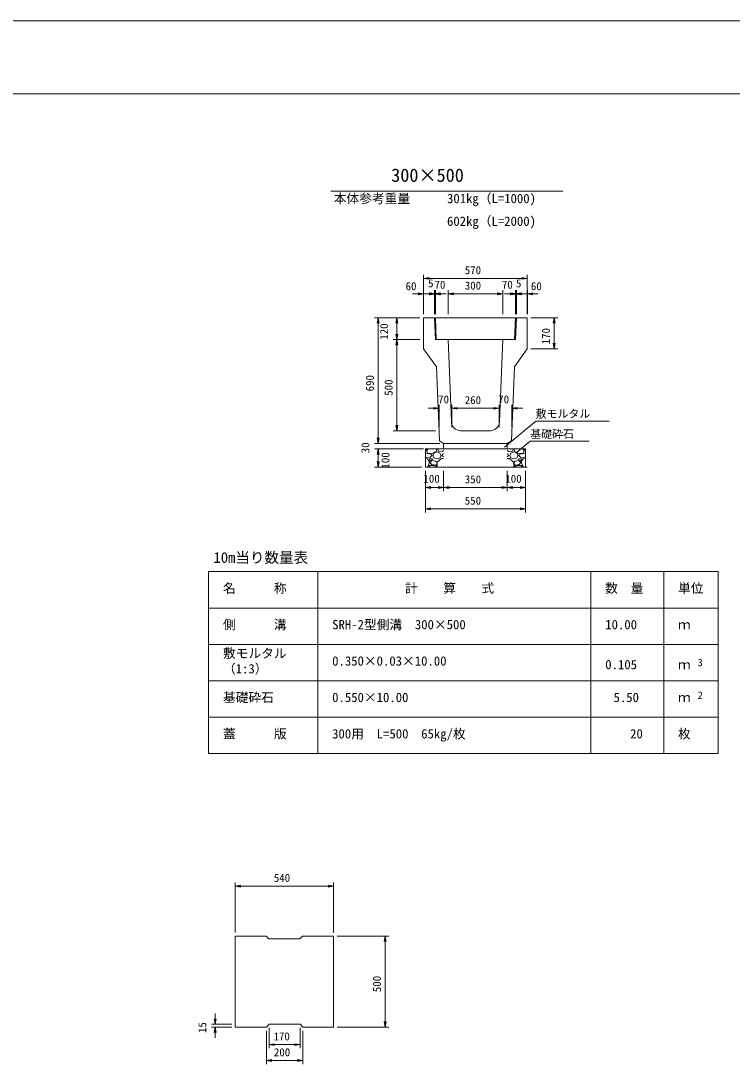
# Model space of a CAD drawing. Units: millimetres, scale not verified. Extents: x 0 to 84100, y 0 to 59400.
# Drawn here: x 46112 to 65651, y 30746 to 59400 of the extents above; entities that cross this region are included whole.
import ezdxf
from ezdxf.enums import TextEntityAlignment as Align

# ---------------------------------------------------------------- set-up
doc = ezdxf.new("R2010")
doc.units = ezdxf.units.MM
doc.header["$LTSCALE"] = 100
for name, color, linetype, lineweight in [('D-MTR-FRAM（材料表図枠）', 2, 'Continuous', 18), ('D-STR-DIM（寸法）', 7, 'Continuous', 18), ('D-STR-HTXT（旗揚げ）', 7, 'Continuous', 18), ('D-STR-STRn（構造物）', 7, 'Continuous', 18), ('D-STR（構造物外形線）', 1, 'Continuous', 18), ('D-TTL(外枠）', 2, 'Continuous', 18), ('DEFPOINTS_2', 8, 'Continuous', 18)]:
    doc.layers.add(name, color=color, linetype=linetype, lineweight=lineweight)
for name, color, linetype in [('D-MTR-TXT(文字列）', 7, 'Continuous'), ('D-MTR（材料表タイトル）', 7, 'Continuous'), ('D-STR-TXT（文字）', 7, 'Continuous'), ('D-TTL-TXT（文字）', 7, 'Continuous')]:
    doc.layers.add(name, color=color, linetype=linetype)
doc.styles.add('ＭＳ ゴシック', font='')
doc.styles.get('ＭＳ ゴシック').set_extended_font_data('MS Gothic')

msp = doc.modelspace()

# ---------------------------------------------------------------- linework, layer by layer
at = {"layer": 'D-MTR-FRAM（材料表図枠）'}
for p, q in [((51271.4, 44273.7), (65271.4, 44273.7)), ((51271.4, 39273.7), (51271.4, 44273.7)), ((54271.4, 39273.7), (54271.4, 44273.7)), ((61771.4, 39273.7), (61771.4, 44273.7)), ((63771.4, 41073.7), (63771.4, 44273.7)), ((63771.4, 39273.7), (63771.4, 44273.7)), ((65271.4, 39273.7), (65271.4, 44273.7)), ((51271.4, 43273.7), (65271.4, 43273.7)), ((51271.4, 42273.7), (65271.4, 42273.7)), ((51271.4, 41273.7), (65271.4, 41273.7)), ((51271.4, 40273.7), (65271.4, 40273.7)), ((51271.4, 39273.7), (65271.4, 39273.7))]:
    msp.add_line(p, q, dxfattribs=at)
at = {"layer": 'D-STR-DIM（寸法）'}
for p, q in [((57174.4, 51344.7), (57174.4, 52427.5)), ((57174.4, 52327.5), (57324.4, 52352.5)), ((57324.4, 52302.5), (57174.4, 52327.5)), ((57174.4, 52327.5), (57324.4, 52327.5)), ((59874.4, 52327.5), (57324.4, 52327.5)), ((59874.4, 52352.5), (60024.4, 52327.5)), ((60024.4, 52327.5), (59874.4, 52302.5)), ((60024.4, 52327.5), (59874.4, 52327.5)), ((60024.4, 51344.7), (60024.4, 52427.5)), ((57024.4, 51903.9), (56874.4, 51903.9)), ((57024.4, 51928.9), (57174.4, 51903.9)), ((57174.4, 51903.9), (57024.4, 51878.9)), ((57174.4, 51903.9), (57024.4, 51903.9)), ((57174.4, 51344.7), (57174.4, 52003.9)), ((57324.4, 51903.9), (57174.4, 51903.9)), ((57349.4, 51903.9), (57199.4, 51903.9)), ((57324.4, 51928.9), (57474.4, 51903.9)), ((57474.4, 51903.9), (57324.4, 51878.9)), ((57474.4, 51903.9), (57324.4, 51903.9)), ((57349.4, 51928.9), (57499.4, 51903.9)), ((57499.4, 51903.9), (57349.4, 51878.9)), ((57499.4, 51903.9), (57349.4, 51903.9)), ((57474.4, 51344.7), (57474.4, 52003.9)), ((57474.4, 51344.7), (57474.4, 52003.9)), ((57474.4, 51903.9), (57624.4, 51928.9)), ((57624.4, 51878.9), (57474.4, 51903.9)), ((57474.4, 51903.9), (57624.4, 51903.9)), ((57499.4, 51344.7), (57499.4, 52003.9)), ((57499.4, 51344.7), (57499.4, 52003.9)), ((57499.4, 51903.9), (57649.4, 51928.9)), ((57649.4, 51878.9), (57499.4, 51903.9)), ((57499.4, 51903.9), (57649.4, 51903.9)), ((57624.4, 51903.9), (57774.4, 51903.9)), ((57649.4, 51903.9), (57799.4, 51903.9)), ((57849.4, 51344.7), (57849.4, 52003.9)), ((57849.4, 51344.7), (57849.4, 52003.9)), ((57849.4, 51903.9), (57999.4, 51928.9)), ((57849.4, 51903.9), (57999.4, 51928.9)), ((57999.4, 51878.9), (57849.4, 51903.9)), ((57849.4, 51903.9), (57999.4, 51903.9)), ((57999.4, 51878.9), (57849.4, 51903.9)), ((57849.4, 51903.9), (57999.4, 51903.9)), ((57999.4, 51903.9), (59200.9, 51903.9)), ((57999.4, 51903.9), (58149.4, 51903.9)), ((59200.9, 51903.9), (59050.9, 51903.9)), ((59200.9, 51928.9), (59350.9, 51903.9)), ((59200.9, 51928.9), (59350.9, 51903.9)), ((59350.9, 51903.9), (59200.9, 51878.9)), ((59350.9, 51903.9), (59200.9, 51903.9)), ((59350.9, 51903.9), (59200.9, 51878.9)), ((59350.9, 51903.9), (59200.9, 51903.9)), ((59350.9, 51344.7), (59350.9, 52003.9)), ((59350.9, 51344.7), (59350.9, 52003.9)), ((59550.9, 51903.9), (59400.9, 51903.9)), ((59575.9, 51903.9), (59425.9, 51903.9)), ((59550.9, 51928.9), (59700.9, 51903.9)), ((59700.9, 51903.9), (59550.9, 51878.9)), ((59700.9, 51903.9), (59550.9, 51903.9)), ((59575.9, 51928.9), (59725.9, 51903.9)), ((59725.9, 51903.9), (59575.9, 51878.9)), ((59725.9, 51903.9), (59575.9, 51903.9)), ((59700.9, 51344.7), (59700.9, 52003.9)), ((59700.9, 51344.7), (59700.9, 52003.9)), ((59700.9, 51903.9), (59850.9, 51928.9)), ((59850.9, 51878.9), (59700.9, 51903.9)), ((59700.9, 51903.9), (59850.9, 51903.9)), ((59725.9, 51344.7), (59725.9, 52003.9)), ((59725.9, 51344.7), (59725.9, 52003.9)), ((59725.9, 51903.9), (59875.9, 51928.9)), ((59875.9, 51878.9), (59725.9, 51903.9)), ((59725.9, 51903.9), (59875.9, 51903.9)), ((59850.9, 51903.9), (60000.9, 51903.9)), ((59875.9, 51903.9), (60025.9, 51903.9)), ((60025.9, 51344.7), (60025.9, 52003.9)), ((60025.9, 51903.9), (60175.9, 51928.9)), ((60175.9, 51878.9), (60025.9, 51903.9)), ((60025.9, 51903.9), (60175.9, 51903.9)), ((60175.9, 51903.9), (60325.9, 51903.9)), ((57074.4, 51244.7), (55826, 51244.7)), ((55901, 51094.7), (55926, 51244.7)), ((55926, 51244.7), (55951, 51094.7)), ((55926, 51244.7), (55926, 51094.7)), ((55926, 51094.7), (55926, 47944.7)), ((57074.4, 51244.7), (56339.6, 51244.7)), ((56414.6, 51094.7), (56439.6, 51244.7)), ((56439.6, 51244.7), (56464.6, 51094.7)), ((56439.6, 51244.7), (56439.6, 51094.7)), ((56439.6, 51094.7), (56439.6, 50794.7)), ((60124.4, 51244.7), (60861.7, 51244.7)), ((60736.7, 51094.7), (60761.7, 51244.7)), ((60761.7, 51244.7), (60786.7, 51094.7)), ((60761.7, 51244.7), (60761.7, 51094.7)), ((60761.7, 50544.7), (60761.7, 51094.7)), ((56439.6, 50644.7), (56414.6, 50794.7)), ((56464.6, 50794.7), (56439.6, 50644.7)), ((56439.6, 50644.7), (56439.6, 50794.7)), ((57074.4, 50644.7), (56339.6, 50644.7)), ((57074.4, 50644.7), (56339.6, 50644.7)), ((56414.6, 50494.7), (56439.6, 50644.7)), ((56439.6, 50644.7), (56464.6, 50494.7)), ((56439.6, 50644.7), (56439.6, 50494.7)), ((56439.6, 50494.7), (56439.6, 48294.7)), ((60761.7, 50394.7), (60736.7, 50544.7)), ((60786.7, 50544.7), (60761.7, 50394.7)), ((60761.7, 50394.7), (60761.7, 50544.7)), ((60124.4, 50394.7), (60861.7, 50394.7)), ((57449.4, 48758.8), (57299.4, 48758.8)), ((57449.4, 48783.8), (57599.4, 48758.8)), ((57599.4, 48758.8), (57449.4, 48733.8)), ((57599.4, 48758.8), (57449.4, 48758.8)), ((57599.4, 48244.7), (57599.4, 48858.8)), ((57949.4, 48244.7), (57949.4, 48858.8)), ((57949.4, 48244.7), (57949.4, 48858.8)), ((57949.4, 48758.8), (58099.4, 48783.8)), ((57949.4, 48758.8), (58099.4, 48783.8)), ((58099.4, 48733.8), (57949.4, 48758.8)), ((57949.4, 48758.8), (58099.4, 48758.8)), ((58099.4, 48733.8), (57949.4, 48758.8)), ((57949.4, 48758.8), (58099.4, 48758.8)), ((58099.4, 48758.8), (59099.4, 48758.8)), ((58099.4, 48758.8), (58249.4, 48758.8)), ((59099.4, 48758.8), (58949.4, 48758.8)), ((59099.4, 48783.8), (59249.4, 48758.8)), ((59099.4, 48783.8), (59249.4, 48758.8)), ((59249.4, 48758.8), (59099.4, 48733.8)), ((59249.4, 48758.8), (59099.4, 48758.8)), ((59249.4, 48758.8), (59099.4, 48733.8)), ((59249.4, 48758.8), (59099.4, 48758.8)), ((59249.4, 48244.7), (59249.4, 48858.8)), ((59249.4, 48244.7), (59249.4, 48858.8)), ((59599.4, 48244.7), (59599.4, 48858.8)), ((59599.4, 48758.8), (59749.4, 48783.8)), ((59749.4, 48733.8), (59599.4, 48758.8)), ((59599.4, 48758.8), (59749.4, 48758.8)), ((59749.4, 48758.8), (59899.4, 48758.8)), ((57499.4, 48144.7), (56339.6, 48144.7)), ((56439.6, 48144.7), (56414.6, 48294.7)), ((56464.6, 48294.7), (56439.6, 48144.7)), ((56439.6, 48144.7), (56439.6, 48294.7)), ((55926, 47794.7), (55901, 47944.7)), ((55926, 47794.7), (55901, 47944.7)), ((55926, 47944.7), (55926, 48094.7)), ((55951, 47944.7), (55926, 47794.7)), ((55926, 47794.7), (55926, 47944.7)), ((55951, 47944.7), (55926, 47794.7)), ((55926, 47794.7), (55926, 47944.7)), ((57624.4, 47794.7), (55826, 47794.7)), ((57624.4, 47794.7), (55826, 47794.7)), ((57124.4, 47644.7), (55826, 47644.7)), ((57169.4, 47644.7), (55826, 47644.7)), ((55901, 47494.7), (55926, 47644.7)), ((55901, 47494.7), (55926, 47644.7)), ((55926, 47644.7), (55951, 47494.7)), ((55926, 47644.7), (55926, 47494.7)), ((55926, 47644.7), (55951, 47494.7)), ((55926, 47644.7), (55926, 47494.7)), ((55926, 47144.7), (55901, 47294.7)), ((55926, 47494.7), (55926, 47344.7)), ((55926, 47494.7), (55926, 47294.7)), ((55951, 47294.7), (55926, 47144.7)), ((55926, 47144.7), (55926, 47294.7)), ((57124.4, 47144.7), (55826, 47144.7)), ((57224.4, 47044.7), (57224.4, 45896.9)), ((57224.4, 47044.7), (57224.4, 46483.5)), ((57724.4, 47044.7), (57724.4, 46483.5)), ((57724.4, 47044.7), (57724.4, 46483.5)), ((59474.4, 47044.7), (59474.4, 46483.5)), ((59474.4, 47044.7), (59474.4, 46483.5)), ((59974.4, 47044.7), (59974.4, 45896.9)), ((59974.4, 47044.7), (59974.4, 46483.5)), ((57224.4, 46583.5), (57374.4, 46608.5)), ((57374.4, 46558.5), (57224.4, 46583.5)), ((57224.4, 46583.5), (57374.4, 46583.5)), ((57574.4, 46583.5), (57374.4, 46583.5)), ((57574.4, 46608.5), (57724.4, 46583.5)), ((57724.4, 46583.5), (57574.4, 46558.5)), ((57724.4, 46583.5), (57574.4, 46583.5)), ((57724.4, 46583.5), (57874.4, 46608.5)), ((57874.4, 46558.5), (57724.4, 46583.5)), ((57724.4, 46583.5), (57874.4, 46583.5)), ((59324.4, 46583.5), (57874.4, 46583.5)), ((59324.4, 46608.5), (59474.4, 46583.5)), ((59474.4, 46583.5), (59324.4, 46558.5)), ((59474.4, 46583.5), (59324.4, 46583.5)), ((59474.4, 46583.5), (59624.4, 46608.5)), ((59624.4, 46558.5), (59474.4, 46583.5)), ((59474.4, 46583.5), (59624.4, 46583.5)), ((59624.4, 46583.5), (59824.4, 46583.5)), ((59824.4, 46608.5), (59974.4, 46583.5)), ((59974.4, 46583.5), (59824.4, 46558.5)), ((59974.4, 46583.5), (59824.4, 46583.5)), ((57224.4, 45996.9), (57374.4, 46021.9)), ((57374.4, 45971.9), (57224.4, 45996.9)), ((57224.4, 45996.9), (57374.4, 45996.9)), ((59824.4, 45996.9), (57374.4, 45996.9)), ((59824.4, 46021.9), (59974.4, 45996.9)), ((59974.4, 45996.9), (59824.4, 45971.9)), ((59974.4, 45996.9), (59824.4, 45996.9)), ((52003.6, 34365.4), (52003.6, 35735.5)), ((52003.6, 35635.5), (52153.6, 35660.5)), ((52153.6, 35610.5), (52003.6, 35635.5)), ((52003.6, 35635.5), (52153.6, 35635.5)), ((54553.6, 35635.5), (52153.6, 35635.5)), ((54553.6, 35660.5), (54703.6, 35635.5)), ((54703.6, 35635.5), (54553.6, 35610.5)), ((54703.6, 35635.5), (54553.6, 35635.5)), ((54703.6, 34365.4), (54703.6, 35735.5)), ((54803.6, 34265.4), (56218.3, 34265.4)), ((56093.3, 34115.4), (56118.3, 34265.4)), ((56118.3, 34265.4), (56143.3, 34115.4)), ((56118.3, 34265.4), (56118.3, 34115.4)), ((56118.3, 34115.4), (56118.3, 31915.4)), ((51447.9, 31990.4), (51447.9, 32140.4)), ((51903.6, 31840.4), (51347.9, 31840.4)), ((51447.9, 31840.4), (51422.9, 31990.4)), ((51472.9, 31990.4), (51447.9, 31840.4)), ((51447.9, 31840.4), (51447.9, 31990.4)), ((56118.3, 31765.4), (56093.3, 31915.4)), ((56143.3, 31915.4), (56118.3, 31765.4)), ((56118.3, 31765.4), (56118.3, 31915.4)), ((51903.6, 31765.4), (51347.9, 31765.4)), ((51422.9, 31615.4), (51447.9, 31765.4)), ((51447.9, 31765.4), (51472.9, 31615.4)), ((51447.9, 31765.4), (51447.9, 31615.4)), ((51447.9, 31615.4), (51447.9, 31465.4)), ((52856.5, 31665.4), (52856.5, 30746.4)), ((52931.5, 31740.4), (52931.5, 31183.4)), ((53781.5, 31740.4), (53781.5, 31183.4)), ((53856.5, 31665.4), (53856.5, 30746.4)), ((54803.6, 31765.4), (56218.3, 31765.4)), ((52931.5, 31283.4), (53081.5, 31308.4)), ((53081.5, 31258.4), (52931.5, 31283.4)), ((52931.5, 31283.4), (53081.5, 31283.4)), ((53631.5, 31283.4), (53081.5, 31283.4)), ((53631.5, 31308.4), (53781.5, 31283.4)), ((53781.5, 31283.4), (53631.5, 31258.4)), ((53781.5, 31283.4), (53631.5, 31283.4)), ((52856.5, 30846.4), (53006.5, 30871.4)), ((53006.5, 30821.4), (52856.5, 30846.4)), ((52856.5, 30846.4), (53006.5, 30846.4)), ((53706.5, 30846.4), (53006.5, 30846.4)), ((53706.5, 30871.4), (53856.5, 30846.4)), ((53856.5, 30846.4), (53706.5, 30821.4)), ((53856.5, 30846.4), (53706.5, 30846.4))]:
    msp.add_line(p, q, dxfattribs=at)
at = {"layer": 'D-STR-HTXT（旗揚げ）'}
for p, q in [((54623.5, 54723), (61001.8, 54723)), ((59401.6, 47690.8), (60254.2, 48407.1)), ((62276.9, 48407.1), (60254.2, 48407.1)), ((59711.1, 47522.2), (60104.4, 47851.9)), ((61721.2, 47851.9), (60104.4, 47851.9))]:
    msp.add_line(p, q, dxfattribs=at)
at = {"layer": 'D-STR-STRn（構造物）'}
for p, q in [((57724.4, 47644.7), (57224.4, 47644.7)), ((57224.4, 47644.7), (57224.4, 47144.7)), ((57224.4, 47601.2), (57280.7, 47644.7)), ((57255.2, 47589.5), (57304.9, 47644.7)), ((57291.2, 47529.2), (57256.2, 47589.2)), ((57520.5, 47574.1), (57415.5, 47519.1)), ((57540.4, 47644.4), (57520.4, 47574.4)), ((57557.4, 47644.7), (57584.4, 47580.6)), ((57584.9, 47579.2), (57689.9, 47574.2)), ((57690.3, 47574.8), (57724.4, 47601.2)), ((57724.4, 47794.7), (57724.4, 47644.7)), ((59524.4, 47644.7), (57724.4, 47644.7)), ((59474.4, 47794.7), (59474.4, 47644.7)), ((59474.4, 47644.7), (59974.4, 47644.7)), ((59508.5, 47574.8), (59474.4, 47601.2)), ((59613.8, 47579.2), (59508.8, 47574.2)), ((59641.3, 47644.7), (59614.3, 47580.6)), ((59658.3, 47644.4), (59678.3, 47574.4)), ((59678.3, 47574.1), (59783.3, 47519.1)), ((59943.5, 47589.5), (59893.8, 47644.7)), ((59907.5, 47529.2), (59942.5, 47589.2)), ((59974.4, 47601.2), (59918.1, 47644.7)), ((59974.4, 47644.7), (59974.4, 47144.7)), ((57300.7, 47513.9), (57224.4, 47505.8)), ((57245.1, 47406.1), (57224.4, 47428.7)), ((57285.4, 47373.9), (57224.4, 47379)), ((57359.9, 47414.8), (57244.9, 47404.8)), ((57341.3, 47284.7), (57286.3, 47374.7)), ((57414.9, 47520.5), (57289.9, 47530.5)), ((57400.1, 47489.7), (57300.1, 47514.7)), ((57300.3, 47159.3), (57340.3, 47284.3)), ((57335.1, 47369.5), (57355.1, 47319.5)), ((57370.2, 47384.3), (57335.2, 47369.3)), ((57355.1, 47319.6), (57430.1, 47364.6)), ((57405.2, 47324.4), (57355.2, 47274.4)), ((57405.2, 47464.5), (57360.2, 47414.5)), ((57430.4, 47364.5), (57370.4, 47384.5)), ((57405.3, 47464.1), (57400.3, 47489.1)), ((57505.8, 47309.7), (57405.8, 47324.7)), ((57429.8, 47464.6), (57459.8, 47394.6)), ((57435.1, 47464.4), (57465.1, 47534.4)), ((57459.8, 47394.1), (57544.8, 47369.1)), ((57465.3, 47534.4), (57545.3, 47559.4)), ((57546.3, 47273.4), (57506.3, 47308.4)), ((57550, 47279.7), (57545, 47174.7)), ((57545.1, 47559.4), (57625.1, 47529.4)), ((57545.5, 47369.2), (57630.5, 47394.2)), ((57665.4, 47384.4), (57550.4, 47279.4)), ((57625.3, 47529.3), (57655.3, 47464.3)), ((57630.1, 47394.7), (57655.1, 47464.7)), ((57724.4, 47379), (57665.4, 47383.9)), ((57690.1, 47464.6), (57705.1, 47504.6)), ((57724.4, 47428.7), (57690.1, 47466.1)), ((57724.4, 47505.8), (57705.7, 47503.9)), ((59474.4, 47505.8), (59493.1, 47503.9)), ((59474.4, 47428.7), (59508.7, 47466.1)), ((59474.4, 47379), (59533.4, 47383.9)), ((59508.6, 47464.6), (59493.6, 47504.6)), ((59533.4, 47384.4), (59648.4, 47279.4)), ((59573.4, 47529.3), (59543.4, 47464.3)), ((59568.7, 47394.7), (59543.7, 47464.7)), ((59653.2, 47369.2), (59568.2, 47394.2)), ((59653.7, 47559.4), (59573.7, 47529.4)), ((59648.7, 47279.7), (59653.7, 47174.7)), ((59652.4, 47273.4), (59692.4, 47308.4)), ((59733.4, 47534.4), (59653.4, 47559.4)), ((59738.9, 47394.1), (59653.9, 47369.1)), ((59692.9, 47309.7), (59792.9, 47324.7)), ((59763.6, 47464.4), (59733.6, 47534.4)), ((59768.9, 47464.6), (59738.9, 47394.6)), ((59768.3, 47364.5), (59828.3, 47384.5)), ((59843.7, 47319.6), (59768.7, 47364.6)), ((59783.8, 47520.5), (59908.8, 47530.5)), ((59793.4, 47464.1), (59798.4, 47489.1)), ((59793.5, 47464.5), (59838.5, 47414.5)), ((59793.5, 47324.4), (59843.5, 47274.4)), ((59798.7, 47489.7), (59898.7, 47514.7)), ((59828.6, 47384.3), (59863.6, 47369.3)), ((59838.8, 47414.8), (59953.8, 47404.8)), ((59863.7, 47369.5), (59843.7, 47319.5)), ((59857.4, 47284.7), (59912.4, 47374.7)), ((59898.4, 47159.3), (59858.4, 47284.3)), ((59898.1, 47513.9), (59974.4, 47505.8)), ((59913.4, 47373.9), (59974.4, 47379)), ((59953.7, 47406.1), (59974.4, 47428.7)), ((57224.4, 47144.7), (60024.4, 47144.7)), ((57280.7, 47144.7), (57300.3, 47159.8)), ((57304.9, 47144.7), (57345.2, 47189.5)), ((57345.2, 47189.5), (57475.2, 47189.5)), ((57355.1, 47274.6), (57395.1, 47214.6)), ((57395.4, 47214.2), (57520.4, 47199.2)), ((57475.1, 47190.6), (57540.1, 47145.6)), ((57520.4, 47199.5), (57545.4, 47244.5)), ((57544.4, 47175.6), (57557.4, 47144.7)), ((57545.2, 47244.5), (57545.2, 47274.5)), ((59654.3, 47175.6), (59641.3, 47144.7)), ((59678.4, 47199.5), (59653.4, 47244.5)), ((59653.5, 47244.5), (59653.5, 47274.5)), ((59723.7, 47190.6), (59658.7, 47145.6)), ((59803.3, 47214.2), (59678.3, 47199.2)), ((59853.5, 47189.5), (59723.5, 47189.5)), ((59843.7, 47274.6), (59803.7, 47214.6)), ((59893.8, 47144.7), (59853.5, 47189.5)), ((59918.1, 47144.7), (59898.5, 47159.8))]:
    msp.add_line(p, q, dxfattribs=at)
at = {"layer": 'D-STR（構造物外形線）'}
for p, q in [((57174.4, 51244.7), (57174.4, 50394.7)), ((57174.4, 51244.7), (57474.4, 51244.7)), ((57474.4, 51244.7), (57499.4, 50644.7)), ((57499.4, 51244.7), (59699.4, 51244.7)), ((57499.4, 51244.7), (57524.4, 50644.7)), ((59674.4, 50644.7), (59699.4, 51244.7)), ((59724.4, 51244.7), (59699.4, 50644.7)), ((60024.4, 51244.7), (59724.4, 51244.7)), ((60024.4, 51244.7), (60024.4, 50394.7)), ((57849.4, 50644.7), (57499.4, 50644.7)), ((57524.4, 50644.7), (59674.4, 50644.7)), ((57849.4, 50644.7), (57939.8, 48384.7)), ((59259, 48384.7), (59349.4, 50644.7)), ((59349.4, 50644.7), (59699.4, 50644.7)), ((57174.4, 50394.7), (57529.4, 49894.7)), ((60024.4, 50394.7), (59669.4, 49894.7)), ((57529.4, 49894.7), (57610.4, 47869.7)), ((59588.4, 47869.7), (59669.4, 49894.7)), ((58189.6, 48144.7), (59009.2, 48144.7)), ((57610.4, 47869.7), (57724.4, 47794.7)), ((59474.4, 47794.7), (59588.4, 47869.7)), ((57724.4, 47794.7), (59474.4, 47794.7)), ((52003.6, 34265.4), (52003.6, 31765.4)), ((52003.6, 34265.4), (52853.6, 34265.4)), ((52928.6, 34190.4), (52853.6, 34265.4)), ((52928.6, 34190.4), (53778.6, 34190.4)), ((53778.6, 34190.4), (53853.6, 34265.4)), ((53853.6, 34265.4), (54703.6, 34265.4)), ((54703.6, 31765.4), (54703.6, 34265.4)), ((52931.5, 31840.4), (52856.5, 31765.4)), ((52931.5, 31840.4), (53781.5, 31840.4)), ((53781.5, 31840.4), (53856.5, 31765.4)), ((52856.5, 31765.4), (52003.6, 31765.4)), ((54703.6, 31765.4), (53856.5, 31765.4))]:
    msp.add_line(p, q, dxfattribs=at)
for centre, start, end in [((58189.6, 48394.7), 182.29061, 270), ((59009.2, 48394.7), 270, 357.70939)]:
    msp.add_arc(centre, 250, start, end, dxfattribs=at)
at = {"layer": 'D-TTL(外枠）'}
msp.add_line((2300, 57400), (81800, 57400), dxfattribs=at)
at = {"layer": 'DEFPOINTS_2'}
msp.add_line((0, 59400), (84100, 59400), dxfattribs=at)

# ---------------------------------------------------------------- texts
at = {"layer": 'D-MTR-TXT(文字列）', "style": 'ＭＳ ゴシック'}
for s, height, p in [('本体参考重量', 256.6, (54706.5, 54316.3)), ('301kg（L=1000)', 256.6, (57818.5, 54316.3)), ('602kg（L=2000)', 256.6, (57818.5, 53692.2)), ('名\u3000\u3000\u3000称', 256.6, (51663.6, 43614)), ('計\u3000\u3000算\u3000\u3000式', 256.6, (56664.4, 43614)), ('数\u3000量', 256.6, (62163.6, 43614)), ('単位', 256.6, (64163.6, 43614)), ('側\u3000\u3000\u3000溝', 256.6, (51663.6, 42614)), ('SRH-2型側溝\u3000300×500', 256.6, (54663.6, 42614)), ('10.00', 256.6, (62166.3, 42614)), ('ｍ', 256.6, (64163.6, 42614)), ('敷モルタル', 256.6, (51663.6, 41824.1)), ('0.350×0.03×10.00', 256.6, (54663.6, 41614)), ('0.105', 256.6, (62166.3, 41514)), ('3', 205.3, (64703.9, 41614.5)), ('（1:3）', 256.6, (51663.6, 41401.8)), ('ｍ', 256.6, (64163.6, 41514)), ('基礎砕石', 256.6, (51663.6, 40614)), ('2', 205.3, (64703.9, 40714.5)), ('0.550×10.00', 256.6, (54663.6, 40614)), ('5.50', 256.6, (62393.8, 40614)), ('ｍ', 256.6, (64163.6, 40614)), ('蓋\u3000\u3000\u3000版', 256.6, (51663.6, 39614)), ('300用\u3000L=500  65kg/枚', 256.6, (54663.6, 39614)), ('20', 256.6, (62848.6, 39614)), ('枚', 256.6, (64163.6, 39614))]:
    msp.add_text(s, height=height, dxfattribs=at).set_placement(p, align=Align.BOTTOM_LEFT)
at = {"layer": 'D-MTR（材料表タイトル）', "style": 'ＭＳ ゴシック'}
msp.add_text('10m当り数量表', height=293.3, dxfattribs=at).set_placement((51405.6, 44426.2), align=Align.BOTTOM_LEFT)
at = {"layer": 'D-STR-DIM（寸法）', "style": 'ＭＳ ゴシック'}
for s, p in [('570', (58306.2, 52377.5)), ('60', (56681.1, 51937)), ('5', (57299.4, 52015)), ('70', (57474.9, 51977.2)), ('300', (58307, 51953.9)), ('70', (59326.4, 51977.2)), ('5', (59712.1, 52015)), ('60', (60123.3, 51937)), ('70', (57574.9, 48828.7)), ('260', (58305.5, 48808.8)), ('70', (59224.9, 48828.7)), ('100', (57170.6, 46649.9)), ('350', (58306.2, 46633.5)), ('100', (59420.6, 46649.9)), ('550', (58306.2, 46046.9)), ('540', (53060.5, 35685.5)), ('170', (53052.7, 31333.4)), ('200', (53062.6, 30896.4))]:
    msp.add_text(s, height=219.9, dxfattribs=at).set_placement(p, align=Align.BOTTOM_LEFT)
for s, p in [('120', (56264.6, 50640.9)), ('170', (60711.7, 50515.9)), ('690', (55876, 49224.2)), ('500', (56389.6, 49101.5)), ('30', (55751, 47524)), ('100', (56303.4, 47103.1)), ('500', (56068.3, 32722.3)), ('15', (51272.9, 31600.4))]:
    msp.add_text(s, height=219.9, rotation=90, dxfattribs=at).set_placement(p, align=Align.BOTTOM_LEFT)
at = {"layer": 'D-STR-TXT（文字）', "style": 'ＭＳ ゴシック'}
for s, p in [('敷モルタル', (60254.2, 48432.1)), ('基礎砕石', (60104.4, 47876.9))]:
    msp.add_text(s, height=219.9, dxfattribs=at).set_placement(p, align=Align.BOTTOM_LEFT)
at = {"layer": 'D-TTL-TXT（文字）', "style": 'ＭＳ ゴシック'}
msp.add_text('300×500', height=366.6, dxfattribs=at).set_placement((56286.1, 54867.8), align=Align.BOTTOM_LEFT)

doc.saveas('drawing.dxf')
